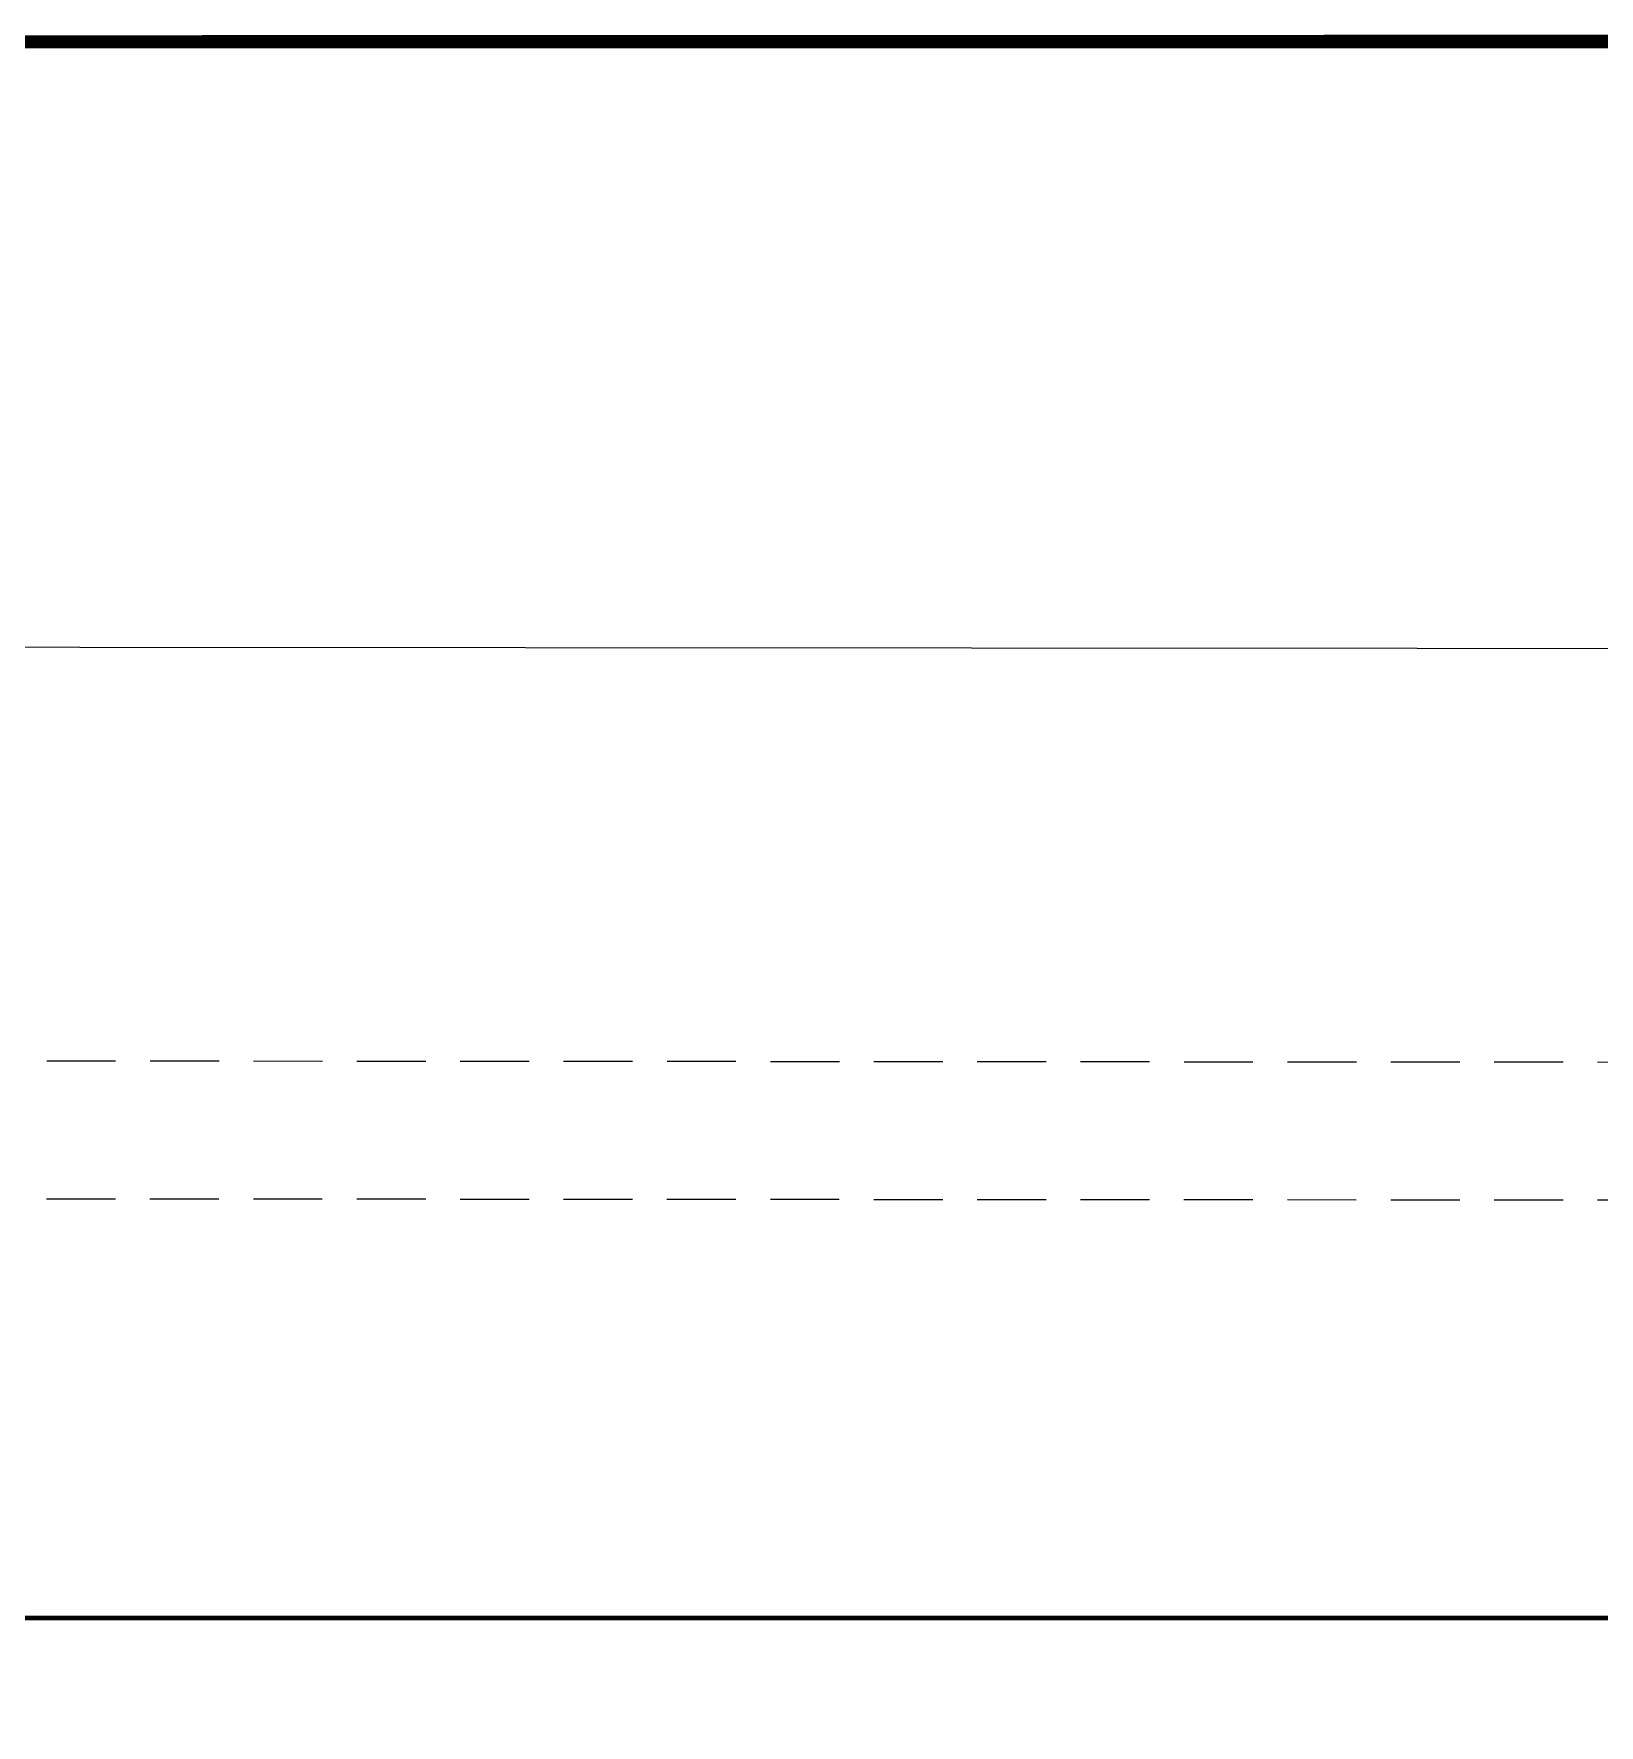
# Model space of a CAD drawing. Header units: inches. Extents: x 27644242 to 29761523, y -859349 to 216979.
# Drawn here: x 29189557 to 29206588, y -549309 to -530912 of the extents above; entities that cross this region are included whole.
import ezdxf

# ---------------------------------------------------------------- set-up
doc = ezdxf.new("R2010")
doc.units = ezdxf.units.IN
doc.header["$MEASUREMENT"] = 0
doc.linetypes.add('01-Xref Col Podium Lvl-1$0$HIDDEN', pattern=[0.375, 0.25, -0.125])
doc.layers.get('Defpoints').update_dxf_attribs({"color": 8})
doc.layers.add('ELEVATION', color=40, linetype='Continuous', lineweight=13)
doc.layers.add('RVA Site Boundary', color=17, linetype='Continuous', lineweight=15)

msp = doc.modelspace()

# ---------------------------------------------------------------- linework, layer by layer
at = {"layer": 'Defpoints', "linetype": 'Continuous', "const_width": 154.4264220221692}
msp.add_lwpolyline([(29240375.34761564, -530988.9174936556), (29240375.34761373, -605238.9174936258), (29131788.63102812, -605238.9174913161), (29131788.63103003, -530988.9174913533)], close=True, dxfattribs=at)
at = {"layer": 'ELEVATION', "ltscale": 500, "const_width": 50}
msp.add_lwpolyline([(29160956.24424107, -554542.7198507881), (29146288.37938103, -554542.7198507881), (29146288.37938103, -548142.7466778893), (29216557.71538275, -548142.6024007293), (29216557.7216526, -549317.89095665), (29219832.72690463, -549317.89095665), (29219832.7268967, -548142.8909631332), (29232032.71359762, -548142.8895121929), (29232032.76388859, -554542.8910730899), (29223204.97245162, -554542.9422699846)], dxfattribs=at)
at = {"layer": 'RVA Site Boundary', "ltscale": 500}
msp.add_lwpolyline([(29185199.0914937, -537578.7760536758), (29209458.87821922, -537597.7519069834), (29233092.8787463, -537696.4732247364), (29235564.33587434, -547463.9932415514), (29235649.87868648, -547828.4552561837)], dxfattribs=at)
at = {"layer": 'RVA Site Boundary', "color": 252, "linetype": '01-Xref Col Podium Lvl-1$0$HIDDEN', "ltscale": 3000}
for points in [[(29185196.49914896, -542078.7754025707), (29209447.7198845, -542097.7445556162), (29229585.99110777, -542181.8639018162), (29231192.27786253, -548530.1180761679), (29231268.93139151, -548856.7065866779)], [(29185195.63505236, -543578.77518555), (29209444.00043931, -543597.7421051593), (29228417.02856159, -543676.9941275095), (29229734.92519192, -548885.4930210429), (29229808.61562652, -549199.4570301761)]]:
    msp.add_lwpolyline(points, dxfattribs=at)

doc.saveas('drawing.dxf')
